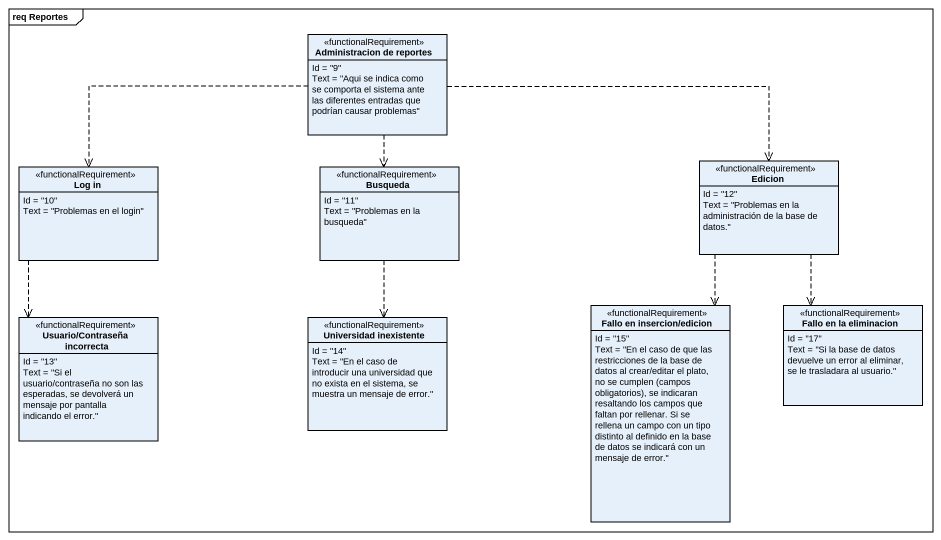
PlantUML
@startuml
mainframe req Reportes
hide circle
hide empty members
class "Administracion de reportes" as Administracion_de_reportes <<functionalRequirement>> {
  Id = "9"
  Text = "Aqui se indica como se comporta el sistema ante las diferentes entradas que podrían causar problemas"
}
class "Log in" as Log_in <<functionalRequirement>> {
  Id = "10"
  Text = "Problemas en el login"
}
class Busqueda <<functionalRequirement>> {
  Id = "11"
  Text = "Problemas en la busqueda"
}
class Edicion <<functionalRequirement>> {
  Id = "12"
  Text = "Problemas en la administración de la base de datos."
}
class "Usuario/Contraseña incorrecta" as Usuario_Contraseña <<functionalRequirement>> {
  Id = "13"
  Text = "Si el usuario/contraseña no son las esperadas, se devolverá un mensaje por pantalla indicando el error."
}
class "Universidad inexistente" as Universidad_inexistente <<functionalRequirement>> {
  Id = "14"
  Text = "En el caso de introducir una universidad que no exista en el sistema, se muestra un mensaje de error."
}
class "Fallo en insercion/edicion" as Fallo_en_insercion_edicion <<functionalRequirement>> {
  Id = "15"
  {field} Text = "En el caso de que las restricciones de la base de datos al crear/editar el plato, no se cumplen (campos obligatorios), se indicaran resaltando los campos que faltan por rellenar. Si se rellena un campo con un tipo distinto al definido en la base de datos se indicará con un mensaje de error."
}
class "Fallo en la eliminacion" as Fallo_en_la_eliminacion <<functionalRequirement>> {
  Id = "17"
  Text = "Si la base de datos devuelve un error al eliminar, se le trasladara al usuario."
}
Administracion_de_reportes .left.> Log_in
Administracion_de_reportes ..> Busqueda
Administracion_de_reportes .right.> Edicion
Log_in ..> Usuario_Contraseña
Busqueda ..> Universidad_inexistente
Edicion ..> Fallo_en_insercion_edicion
Edicion ..> Fallo_en_la_eliminacion
@enduml
